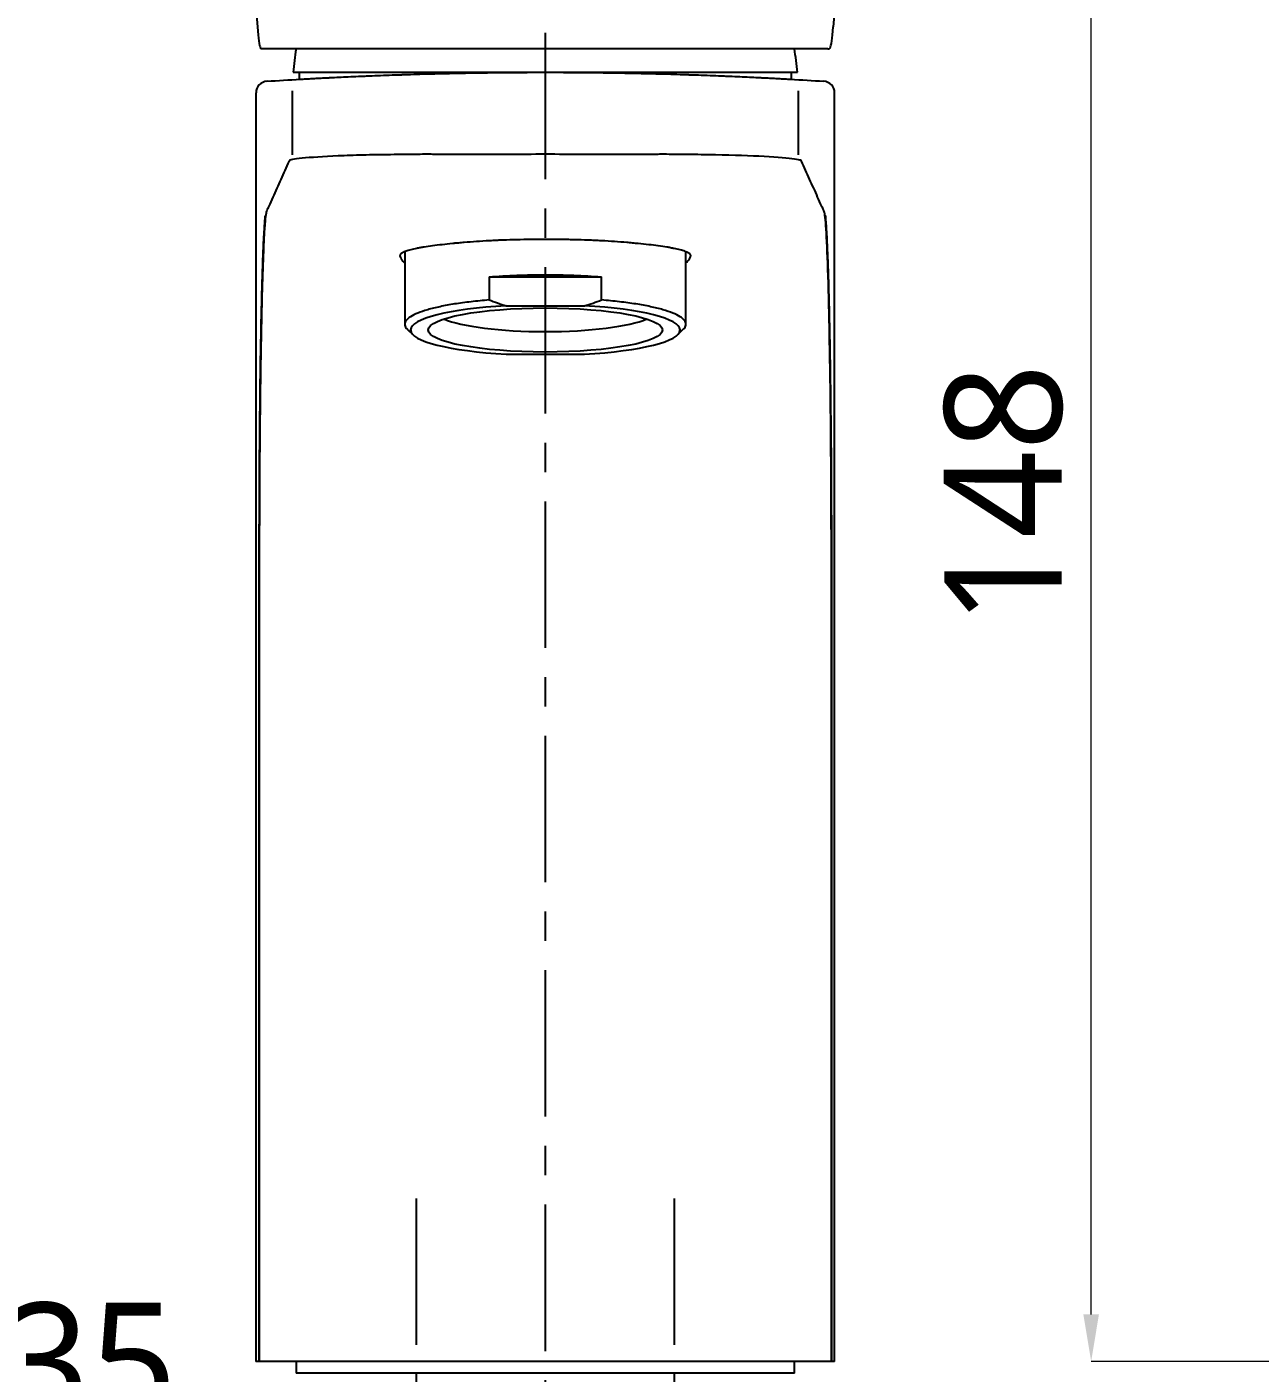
# Model space of a CAD drawing. Extents: x 0 to 790, y 0 to 579.
# Drawn here: x 217.5 to 322.7, y 242.1 to 357 of the extents above; entities that cross this region are included whole.
import ezdxf

# ---------------------------------------------------------------- set-up
doc = ezdxf.new("R2010")
doc.units = 0
doc.header["$LTSCALE"] = 10
doc.header["$MEASUREMENT"] = 0
doc.header["$PDMODE"] = 3
doc.header["$PDSIZE"] = -10
doc.linetypes.add('CENTER', pattern=[2, 1.25, -0.25, 0.25, -0.25])
doc.layers.get('0').update_dxf_attribs({"linetype": 'CONTINUOUS'})
doc.layers.get('DEFPOINTS').update_dxf_attribs({"linetype": 'CONTINUOUS'})
doc.styles.add('Daelim Dimension', font='')
doc.styles.get('Daelim Dimension').set_extended_font_data('NanumGothic')
doc.dimstyles.new('DEFAULT', dxfattribs={"dimscale": 2, "dimtxt": 2, "dimasz": 2, "dimexe": 0, "dimexo": 2, "dimgap": 1, "dimtad": 1, "dimdec": 1, "dimzin": 9, "dimdsep": 46, "dimtxsty": 'Daelim Dimension', "dimcen": 0.5, "dimclrd": 252, "dimclre": 252, "dimclrt": 3, "dimadec": 1, "dimazin": 0, "dimtfac": 1, "dimtdec": 1, "dimtix": 1, "dimtmove": 0, "dimatfit": 3, "dimfxl": 1, "dimtolj": 1, "dimtzin": 1, "dimlwd": 9, "dimlwe": 9, "dimarcsym": 0})

# ---------------------------------------------------------------- blocks, each defined once
blk = doc.blocks.new('*D6')
at = {"color": 5, "lineweight": 9, "ltscale": 0.5, "transparency": 16777216}
for p, q in [((369.22, 391.11), (308.27, 391.11)), ((308.27, 247.15), (308.27, 387.11)), ((446.06, 243.15), (308.27, 243.15))]:
    blk.add_line(p, q, dxfattribs=at)
at = {"color": 5, "ltscale": 0.5, "transparency": 16777216}
for points in [[(307.6, 387.11), (308.93, 387.11), (308.27, 391.11)], [(307.6, 247.15), (308.93, 247.15), (308.27, 243.15)]]:
    blk.add_solid(points, dxfattribs=at)
at = {"layer": 'DEFPOINTS', "color": 0, "ltscale": 0.5, "transparency": 16777216}
for p in [(308.27, 391.11), (373.22, 391.11), (450.06, 243.15)]:
    blk.add_point(p, dxfattribs=at)
at = {"color": 7, "ltscale": 0.5, "transparency": 16777216, "insert": (300.82, 317.13), "char_height": 10, "attachment_point": 5, "rotation": 90, "style": 'Daelim Dimension'}
blk.add_mtext('\\A1;148', dxfattribs=at)
blk = doc.blocks.new('*D7')
at = {"color": 5, "lineweight": 9, "ltscale": 0.5, "transparency": 16777216}
for p, q in [((244.21, 234.84), (244.21, 232.63)), ((279.21, 234.84), (279.21, 232.63)), ((244.21, 232.63), (144.12, 232.63)), ((275.21, 232.63), (248.21, 232.63))]:
    blk.add_line(p, q, dxfattribs=at)
at = {"color": 5, "ltscale": 0.5, "transparency": 16777216}
for points in [[(248.21, 233.3), (248.21, 231.97), (244.21, 232.63)], [(275.21, 233.3), (275.21, 231.97), (279.21, 232.63)]]:
    blk.add_solid(points, dxfattribs=at)
at = {"layer": 'DEFPOINTS', "color": 0, "ltscale": 0.5, "transparency": 16777216}
for p in [(244.21, 238.84), (279.21, 238.84), (279.21, 232.63)]:
    blk.add_point(p, dxfattribs=at)
at = {"color": 7, "ltscale": 0.5, "transparency": 16777216, "insert": (189.7, 242.62), "char_height": 10, "attachment_point": 5, "style": 'Daelim Dimension'}
blk.add_mtext('\\A1;설치구멍 {\\H1.25x;\\C256;Ø}35', dxfattribs=at)

msp = doc.modelspace()

# ---------------------------------------------------------------- linework, layer by layer
at = {"color": 1, "linetype": 'CENTER'}
for p, q in [((261.71, 396.53), (261.71, 201.22)), ((250.71, 257.05), (250.71, 176.45)), ((272.71, 257.05), (272.71, 176.45))]:
    msp.add_line(p, q, dxfattribs=at)
for p, q in [((236.88, 360.36), (237.15, 357.02)), ((286.55, 360.36), (286.27, 357.02)), ((240.21, 353.15), (283.21, 353.15)), ((240.71, 353.15), (240.71, 352.56)), ((282.71, 352.56), (282.71, 353.15)), ((240.11, 351.58), (240.11, 346.1)), ((240.71, 352.56), (240.71, 352.56)), ((283.31, 346.1), (283.31, 351.58)), ((237.04, 351.39), (237.03, 351.39)), ((237.03, 351.39), (237.03, 243.15)), ((286.39, 243.15), (286.39, 351.4)), ((249.72, 337.84), (249.72, 331.65)), ((273.7, 331.6), (273.7, 337.83)), ((256.92, 335.69), (266.51, 335.69)), ((258.38, 333.23), (265.04, 333.23)), ((249.94, 331.22), (250.43, 330.75)), ((272.99, 330.75), (273.48, 331.22)), ((258.38, 329.09), (265.04, 329.09)), ((237.04, 243.15), (237.03, 243.15)), ((237.31, 243.15), (237.04, 243.15)), ((240.46, 243.15), (240.46, 242.15)), ((282.96, 242.15), (282.96, 243.15)), ((286.39, 243.15), (286.11, 243.15)), ((286.39, 243.15), (286.39, 243.15)), ((282.96, 242.15), (240.46, 242.15)), ((264.21, 242.15), (264.21, 242.15))]:
    msp.add_line(p, q)
for centre, start, end in [((289.96, 348.15), 171.9467, 174.261), ((233.46, 348.15), 5.739, 8.0558)]:
    msp.add_arc(centre, 50, start, end)
for centre, major_axis, ratio, start_param, end_param in [((237.48, 375.15), (0, 20), 0.038975, 2.70526, 3.056674), ((285.94, 375.15), (0, 20), 0.038975, 3.226511, 3.577925), ((238.04, 351.39), (0.063, -0.998), 0.999762, 3.141593, 4.648862), ((285.39, 351.39), (0.063, 0.998), 0.999762, 4.775916, 6.283185), ((261.71, 331.16), (11.49, 0), 0.188219, 1.864554, 4.418631), ((261.71, 331.16), (11.49, 0), 0.188219, 5.006147, 7.560224), ((261.71, 332.79), (-9.39, 0), 0.188219, 0.400455, 1.570796), ((261.71, 332.79), (-9.39, 0), 0.188219, 1.570796, 2.741138)]:
    msp.add_ellipse(centre, major_axis=major_axis, ratio=ratio, start_param=start_param, end_param=end_param)
msp.add_ellipse((261.71, 331.16), major_axis=(9.99, 0), ratio=0.188219)
for points, degree in [([(237.61, 355.15), (237.53, 355.15), (237.46, 355.17), (237.42, 355.22)], 3), ([(285.81, 355.15), (285.89, 355.15), (285.96, 355.17), (286.01, 355.22)], 3), ([(251.83, 353.02), (256.77, 353.15), (266.65, 353.15), (271.6, 353.02)], 2), ([(237.97, 352.39), (238.92, 352.45), (239.86, 352.51), (240.8, 352.56)], 3), ([(282.62, 352.56), (283.57, 352.51), (284.51, 352.45), (285.45, 352.39)], 3), ([(256.93, 335.69), (256.93, 333.72)], 1), ([(266.49, 333.72), (266.49, 335.69)], 1), ([(256.92, 333.73), (257.15, 333.64), (257.64, 333.46), (258.13, 333.3), (258.38, 333.23)], 3), ([(265.04, 333.23), (265.54, 333.37), (266.02, 333.54), (266.51, 333.73)], 3)]:
    msp.add_open_spline(points, degree=degree)
msp.add_rational_spline([(285.81, 355.15), (282.6, 355.15), (261.71, 355.15), (240.83, 355.15), (237.61, 355.15)], [0.951566021982, 0.733746806693, 1, 0.733746806693, 0.951566021982], degree=2, knots=[0, 0, 0, 0.5, 0.5, 1, 1, 1])
for points, degree, knots in [([(240.8, 352.56), (240.81, 352.56), (240.83, 352.56), (240.92, 352.57), (240.98, 352.57), (241.13, 352.58), (241.22, 352.59), (241.36, 352.59), (241.39, 352.59), (241.44, 352.6), (241.48, 352.6), (241.57, 352.6), (241.64, 352.61), (241.85, 352.62), (242.01, 352.63), (242.35, 352.65), (242.54, 352.66), (242.84, 352.67), (242.94, 352.68), (243.11, 352.68), (243.19, 352.69), (243.27, 352.69), (243.33, 352.7), (243.36, 352.7), (243.62, 352.71), (243.86, 352.72), (244.37, 352.75), (244.63, 352.76), (245.19, 352.78), (245.47, 352.79), (245.84, 352.81), (245.96, 352.82), (246.07, 352.82), (246.15, 352.82), (246.19, 352.83), (246.38, 352.83), (246.54, 352.84), (247.01, 352.86), (247.33, 352.87), (247.98, 352.9), (248.32, 352.91), (248.83, 352.93), (249, 352.93), (249.26, 352.94), (249.39, 352.94), (249.52, 352.95), (249.61, 352.95), (249.65, 352.95), (250.05, 352.97), (250.75, 352.99), (251.47, 353.01), (251.83, 353.02)], 3, [0, 0, 0, 0, 0.0625, 0.0625, 0.125, 0.125, 0.1875, 0.1875, 0.203125, 0.203125, 0.21875, 0.21875, 0.25, 0.25, 0.3125, 0.3125, 0.375, 0.375, 0.40625, 0.40625, 0.421875, 0.429688, 0.429688, 0.4375, 0.4375, 0.5, 0.5, 0.5625, 0.5625, 0.625, 0.625, 0.640625, 0.648438, 0.648438, 0.65625, 0.65625, 0.6875, 0.6875, 0.75, 0.75, 0.8125, 0.8125, 0.84375, 0.84375, 0.859375, 0.867188, 0.867188, 0.875, 0.875, 0.9375, 1, 1, 1, 1]), ([(271.6, 353.02), (271.96, 353.01), (272.67, 352.99), (273.38, 352.97), (273.77, 352.95), (273.82, 352.95), (273.9, 352.95), (274.03, 352.94), (274.34, 352.93), (274.6, 352.93), (275.1, 352.91), (275.44, 352.9), (276.09, 352.87), (276.41, 352.86), (276.89, 352.84), (277.04, 352.83), (277.24, 352.83), (277.27, 352.82), (277.35, 352.82), (277.47, 352.82), (277.58, 352.81), (277.95, 352.79), (278.24, 352.78), (278.79, 352.76), (279.05, 352.75), (279.56, 352.72), (279.8, 352.71), (280.06, 352.7), (280.09, 352.7), (280.15, 352.69), (280.23, 352.69), (280.43, 352.68), (280.58, 352.67), (280.88, 352.66), (281.07, 352.65), (281.41, 352.63), (281.57, 352.62), (281.79, 352.61), (281.85, 352.6), (281.95, 352.6), (281.98, 352.6), (282.04, 352.59), (282.07, 352.59), (282.2, 352.59), (282.3, 352.58), (282.45, 352.57), (282.51, 352.57), (282.59, 352.56), (282.62, 352.56), (282.62, 352.56)], 3, [0, 0, 0, 0, 0.0625, 0.125, 0.125, 0.132812, 0.132812, 0.140625, 0.15625, 0.1875, 0.1875, 0.25, 0.25, 0.3125, 0.3125, 0.34375, 0.34375, 0.351562, 0.351562, 0.359375, 0.375, 0.375, 0.4375, 0.4375, 0.5, 0.5, 0.5625, 0.5625, 0.570312, 0.570312, 0.578125, 0.59375, 0.625, 0.625, 0.6875, 0.6875, 0.75, 0.75, 0.78125, 0.78125, 0.796875, 0.796875, 0.8125, 0.8125, 0.875, 0.875, 0.9375, 0.9375, 1, 1, 1, 1]), ([(251.84, 346.15), (251.57, 346.16), (251.3, 346.15), (250.17, 346.14), (249.33, 346.13), (247.7, 346.11), (246.9, 346.1), (245.4, 346.06), (244.7, 346.04), (242.76, 345.95), (241.7, 345.89), (240.62, 345.77), (240.34, 345.74), (239.98, 345.66), (239.87, 345.63), (239.86, 345.58)], 3, [0, 0, 0, 0, 0.043579, 0.043579, 0.181204, 0.181204, 0.318829, 0.318829, 0.456455, 0.456455, 0.731705, 0.731705, 0.869331, 0.869331, 1, 1, 1, 1]), ([(261.71, 346.15), (259.56, 346.15), (257.44, 346.14), (254.24, 346.15), (253.18, 346.14), (252.02, 346.15), (251.93, 346.15), (251.84, 346.15)], 3, [0, 0, 0, 0, 0.648308, 0.648308, 0.972462, 0.972462, 1, 1, 1, 1]), ([(271.58, 346.15), (271.49, 346.15), (271.4, 346.15), (270.25, 346.14), (269.18, 346.15), (265.98, 346.14), (263.86, 346.15), (261.71, 346.15)], 3, [0, 0, 0, 0, 0.027538, 0.027538, 0.351692, 0.351692, 1, 1, 1, 1]), ([(283.57, 345.58), (283.55, 345.63), (283.46, 345.65), (283.12, 345.73), (282.85, 345.77), (281.79, 345.88), (280.74, 345.95), (278.18, 346.06), (276.65, 346.1), (274.2, 346.13), (273.35, 346.14), (272.19, 346.15), (271.89, 346.15), (271.58, 346.15)], 3, [0, 0, 0, 0, 0.120392, 0.120392, 0.258813, 0.258813, 0.535654, 0.535654, 0.812496, 0.812496, 0.950916, 0.950916, 1, 1, 1, 1]), ([(239.85, 345.58), (239.85, 345.57), (239.85, 345.56), (239.73, 345.29), (239.61, 345.04), (239.27, 344.27), (239.04, 343.76), (238.58, 342.74), (238.36, 342.23), (238.07, 341.59), (238.01, 341.46), (237.93, 341.28), (237.9, 341.19), (237.84, 340.81), (237.82, 340.54), (237.76, 339.82), (237.73, 339.37), (237.68, 338.33), (237.66, 337.73), (237.61, 336.39), (237.58, 335.65), (237.54, 334.02), (237.52, 333.12), (237.46, 330.3), (237.42, 328.19), (237.37, 323.56), (237.35, 321.13), (237.33, 317.31), (237.32, 316), (237.32, 313.39), (237.31, 312.08), (237.31, 308.14), (237.31, 305.52), (237.31, 292.42), (237.31, 281.94), (237.31, 262.02), (237.31, 252.58), (237.31, 243.15)], 3, [0, 0, 0, 0, 0.003224, 0.003224, 0.081098, 0.081098, 0.236845, 0.236845, 0.392593, 0.392593, 0.431529, 0.431529, 0.450998, 0.450998, 0.470466, 0.470466, 0.489935, 0.489935, 0.509403, 0.509403, 0.528872, 0.528872, 0.54834, 0.54834, 0.587277, 0.587277, 0.626214, 0.626214, 0.645682, 0.645682, 0.665151, 0.665151, 0.704088, 0.704088, 0.859835, 0.859835, 1, 1, 1, 1]), ([(286.11, 243.15), (286.11, 252.72), (286.11, 262.29), (286.11, 282.4), (286.11, 292.96), (286.11, 304.82), (286.11, 306.14), (286.11, 308.78), (286.11, 310.1), (286.11, 314.06), (286.1, 316.66), (286.07, 321.69), (286.05, 324.15), (286.01, 327.53), (285.99, 328.61), (285.95, 330.68), (285.94, 331.68), (285.88, 334.44), (285.83, 336.03), (285.73, 338.66), (285.68, 339.64), (285.6, 340.65), (285.57, 340.91), (285.51, 341.25), (285.48, 341.3), (285.4, 341.49), (285.34, 341.62), (285.05, 342.25), (284.83, 342.76), (284.37, 343.78), (284.14, 344.29), (283.8, 345.06), (283.69, 345.31), (283.57, 345.57), (283.57, 345.58), (283.57, 345.58)], 3, [0, 0, 0, 0, 0.141297, 0.141297, 0.297093, 0.297093, 0.316567, 0.316567, 0.336041, 0.336041, 0.37499, 0.37499, 0.413939, 0.413939, 0.433414, 0.433414, 0.452888, 0.452888, 0.491837, 0.491837, 0.530786, 0.530786, 0.550261, 0.550261, 0.569735, 0.569735, 0.608684, 0.608684, 0.76448, 0.76448, 0.920275, 0.920275, 0.998173, 0.998173, 1, 1, 1, 1]), ([(237.31, 243.15), (237.31, 251.63), (237.31, 260.11), (237.31, 272.83), (237.31, 277.07), (237.31, 283.43), (237.31, 285.55), (237.31, 289.79), (237.31, 294.03), (237.31, 298.27), (237.31, 301.45), (237.31, 302.51), (237.31, 304.63), (237.31, 305.69), (237.31, 307.01), (237.31, 307.28), (237.31, 307.81), (237.31, 308.07), (237.31, 308.6), (237.31, 309), (237.31, 309.4), (237.31, 309.66), (237.31, 309.8), (237.31, 310.46), (237.31, 310.99), (237.31, 312.05), (237.31, 312.58), (237.31, 313.24), (237.31, 313.37), (237.31, 313.64), (237.31, 314.03), (237.32, 314.43), (237.32, 315.22), (237.32, 315.74), (237.32, 316.78), (237.33, 317.81), (237.34, 319.35), (237.34, 320.36), (237.35, 320.99), (237.35, 321.11), (237.35, 321.36), (237.35, 321.74), (237.36, 322.11), (237.36, 322.84), (237.37, 323.81), (237.39, 325.23), (237.4, 326.6), (237.41, 327.49), (237.43, 328.37), (237.43, 328.8), (237.44, 329.44), (237.45, 329.65), (237.45, 329.91), (237.45, 329.96), (237.45, 330.07), (237.46, 330.22), (237.47, 330.79), (237.48, 331.69), (237.52, 333.2), (237.54, 334.24), (237.57, 335.22), (237.59, 335.86), (237.6, 336.45), (237.62, 336.81), (237.62, 336.88), (237.62, 337.02), (237.63, 337.09), (237.63, 337.29), (237.65, 337.7), (237.66, 338.07), (237.68, 338.54), (237.7, 338.99), (237.74, 339.58), (237.77, 340.1), (237.79, 340.4), (237.81, 340.67), (237.82, 340.79), (237.84, 340.92), (237.84, 340.93), (237.84, 340.94)], 3, [0, 0, 0, 0, 0.231522, 0.231522, 0.347283, 0.347283, 0.405163, 0.405163, 0.463043, 0.520924, 0.520924, 0.549864, 0.549864, 0.578804, 0.578804, 0.586039, 0.586039, 0.593274, 0.593274, 0.600509, 0.604127, 0.604127, 0.607744, 0.607744, 0.622215, 0.622215, 0.636685, 0.636685, 0.640302, 0.640302, 0.64392, 0.651155, 0.651155, 0.665625, 0.665625, 0.680095, 0.694565, 0.709035, 0.709035, 0.712653, 0.712653, 0.71627, 0.723505, 0.723505, 0.737975, 0.752445, 0.766916, 0.781386, 0.781386, 0.795856, 0.795856, 0.803091, 0.803091, 0.8049, 0.8049, 0.806708, 0.810326, 0.824796, 0.839266, 0.868206, 0.868206, 0.882676, 0.897147, 0.897147, 0.900764, 0.900764, 0.904382, 0.904382, 0.911617, 0.926087, 0.926087, 0.940557, 0.955027, 0.969497, 0.983967, 0.983967, 0.998437, 0.998437, 1, 1, 1, 1]), ([(285.58, 340.95), (285.58, 340.93), (285.59, 340.92), (285.6, 340.79), (285.61, 340.67), (285.63, 340.4), (285.65, 340.1), (285.69, 339.58), (285.72, 338.98), (285.74, 338.53), (285.76, 338.06), (285.77, 337.81), (285.78, 337.42), (285.79, 337.29), (285.8, 337.08), (285.8, 337.01), (285.8, 336.87), (285.82, 336.51), (285.84, 335.85), (285.86, 335.21), (285.88, 334.23), (285.9, 333.53), (285.92, 332.43), (285.94, 331.67), (285.95, 330.88), (285.96, 330.36), (285.97, 330.26), (285.97, 330.05), (285.97, 329.95), (285.98, 329.64), (285.98, 329.43), (285.99, 328.79), (286, 328.35), (286.01, 327.48), (286.02, 326.59), (286.04, 325.21), (286.05, 323.8), (286.06, 322.83), (286.07, 322.09), (286.07, 321.72), (286.07, 321.35), (286.08, 321.1), (286.08, 320.97), (286.08, 320.34), (286.09, 319.33), (286.1, 317.8), (286.1, 316.77), (286.1, 315.74), (286.11, 315.22), (286.11, 314.18), (286.11, 313.65), (286.11, 312.6), (286.11, 312.08), (286.11, 311.28), (286.11, 311.02), (286.11, 310.49), (286.11, 310.22), (286.11, 309.82), (286.11, 309.69), (286.11, 309.43), (286.11, 309.03), (286.11, 308.63), (286.11, 308.1), (286.11, 307.83), (286.11, 307.3), (286.11, 307.04), (286.11, 305.71), (286.11, 304.65), (286.11, 302.53), (286.11, 301.47), (286.11, 298.29), (286.11, 294.05), (286.11, 289.81), (286.11, 285.57), (286.11, 283.44), (286.11, 277.08), (286.11, 272.84), (286.11, 260.12), (286.11, 251.63), (286.11, 243.15)], 3, [0, 0, 0, 0, 0.002025, 0.002025, 0.016488, 0.016488, 0.030952, 0.045415, 0.059878, 0.074342, 0.074342, 0.088805, 0.088805, 0.096037, 0.096037, 0.099653, 0.099653, 0.103269, 0.117732, 0.132196, 0.132196, 0.161122, 0.161122, 0.175586, 0.190049, 0.190049, 0.193665, 0.193665, 0.197281, 0.197281, 0.204513, 0.204513, 0.218976, 0.218976, 0.233439, 0.247903, 0.262366, 0.27683, 0.27683, 0.284061, 0.287677, 0.287677, 0.291293, 0.291293, 0.305756, 0.32022, 0.334683, 0.334683, 0.349147, 0.349147, 0.36361, 0.36361, 0.378073, 0.378073, 0.385305, 0.385305, 0.392537, 0.392537, 0.396153, 0.396153, 0.399769, 0.407, 0.407, 0.414232, 0.414232, 0.421464, 0.421464, 0.450391, 0.450391, 0.479317, 0.479317, 0.537171, 0.595025, 0.595025, 0.652878, 0.652878, 0.768585, 0.768585, 1, 1, 1, 1]), ([(261.71, 338.88), (261.3, 338.88), (260.89, 338.88), (260.08, 338.87), (259.68, 338.87), (258.88, 338.85), (258.49, 338.84), (258, 338.82), (257.85, 338.82), (257.71, 338.81), (257.61, 338.81), (257.56, 338.8), (257.32, 338.79), (257.13, 338.78), (256.57, 338.75), (256.2, 338.73), (255.48, 338.68), (255.14, 338.65), (254.63, 338.61), (254.46, 338.6), (254.22, 338.57), (254.14, 338.57), (254.01, 338.56), (253.97, 338.55), (253.89, 338.54), (253.54, 338.51), (253.2, 338.47), (252.63, 338.41), (252.35, 338.38), (251.84, 338.31), (251.6, 338.27), (251.32, 338.22), (251.26, 338.21), (251.15, 338.2), (251.1, 338.19), (250.94, 338.16), (250.84, 338.14), (250.56, 338.08), (250.39, 338.04), (250.08, 337.96), (249.95, 337.92), (249.77, 337.86), (249.72, 337.84), (249.66, 337.81), (249.63, 337.8), (249.61, 337.79), (249.58, 337.77), (249.52, 337.74), (249.47, 337.71), (249.41, 337.67), (249.38, 337.64), (249.35, 337.6), (249.33, 337.58), (249.32, 337.55), (249.32, 337.53), (249.31, 337.51), (249.31, 337.5), (249.31, 337.43), (249.34, 337.36), (249.38, 337.28), (249.39, 337.27), (249.4, 337.25), (249.42, 337.22), (249.47, 337.15), (249.52, 337.09), (249.6, 337), (249.65, 336.95), (249.7, 336.9)], 3, [0, 0, 0, 0, 0.054092, 0.054092, 0.108184, 0.108184, 0.162276, 0.162276, 0.175799, 0.182561, 0.182561, 0.189322, 0.189322, 0.216368, 0.216368, 0.27046, 0.27046, 0.324552, 0.324552, 0.351598, 0.351598, 0.365121, 0.365121, 0.371883, 0.371883, 0.378644, 0.432737, 0.432737, 0.486829, 0.486829, 0.540921, 0.540921, 0.554444, 0.554444, 0.567967, 0.567967, 0.595013, 0.595013, 0.649105, 0.649105, 0.703197, 0.703197, 0.730243, 0.730243, 0.737004, 0.743766, 0.743766, 0.757289, 0.784335, 0.784335, 0.811381, 0.811381, 0.838427, 0.838427, 0.85195, 0.85195, 0.865473, 0.865473, 0.919565, 0.919565, 0.926327, 0.926327, 0.933088, 0.946611, 0.973657, 0.973657, 1, 1, 1, 1]), ([(273.71, 336.88), (273.76, 336.93), (273.8, 336.98), (273.93, 337.12), (273.99, 337.2), (274.05, 337.3), (274.06, 337.32), (274.07, 337.34), (274.08, 337.35), (274.08, 337.37), (274.1, 337.41), (274.11, 337.45), (274.11, 337.49), (274.11, 337.5), (274.11, 337.53), (274.11, 337.54), (274.09, 337.57), (274.08, 337.6), (274.04, 337.64), (274.02, 337.66), (273.97, 337.7), (273.93, 337.73), (273.87, 337.76), (273.84, 337.77), (273.81, 337.79), (273.79, 337.8), (273.78, 337.81), (273.72, 337.83), (273.66, 337.85), (273.49, 337.92), (273.36, 337.96), (273.05, 338.04), (272.88, 338.08), (272.6, 338.13), (272.5, 338.15), (272.34, 338.18), (272.29, 338.19), (272.18, 338.21), (272.13, 338.22), (271.85, 338.27), (271.6, 338.3), (271.09, 338.37), (270.82, 338.41), (270.25, 338.47), (269.95, 338.5), (269.6, 338.54), (269.56, 338.54), (269.48, 338.55), (269.44, 338.55), (269.32, 338.56), (269.07, 338.59), (268.82, 338.61), (268.32, 338.65), (267.97, 338.68), (267.26, 338.73), (266.89, 338.75), (266.32, 338.78), (266.13, 338.79), (265.84, 338.8), (265.75, 338.81), (265.55, 338.82), (265.45, 338.82), (264.96, 338.84), (264.56, 338.85), (264.06, 338.86), (263.96, 338.86), (263.76, 338.87), (263.66, 338.87), (263.35, 338.87), (263.15, 338.87), (262.74, 338.88), (262.53, 338.88), (262.23, 338.88), (262.07, 338.88), (261.92, 338.88), (261.81, 338.88), (261.76, 338.88), (261.71, 338.88)], 3, [0, 0, 0, 0, 0.027027, 0.027027, 0.081081, 0.081081, 0.094595, 0.094595, 0.101351, 0.101351, 0.108108, 0.135135, 0.135135, 0.148649, 0.148649, 0.162162, 0.162162, 0.189189, 0.189189, 0.216216, 0.216216, 0.243243, 0.243243, 0.256757, 0.263514, 0.263514, 0.27027, 0.27027, 0.297297, 0.297297, 0.351351, 0.351351, 0.405405, 0.405405, 0.432432, 0.432432, 0.445946, 0.445946, 0.459459, 0.459459, 0.513514, 0.513514, 0.567568, 0.567568, 0.621622, 0.621622, 0.628378, 0.628378, 0.635135, 0.635135, 0.648649, 0.675676, 0.675676, 0.72973, 0.72973, 0.783784, 0.783784, 0.810811, 0.810811, 0.824324, 0.824324, 0.837838, 0.837838, 0.891892, 0.891892, 0.905405, 0.905405, 0.918919, 0.918919, 0.945946, 0.945946, 0.972973, 0.972973, 0.986486, 0.993243, 0.993243, 1, 1, 1, 1]), ([(256.93, 335.69), (257.31, 335.72), (257.69, 335.75), (258.47, 335.79), (258.87, 335.81), (259.67, 335.84), (260.08, 335.86), (260.89, 335.87), (261.3, 335.87), (262.12, 335.87), (262.53, 335.87), (263.34, 335.86), (263.75, 335.84), (264.55, 335.81), (264.95, 335.79), (265.73, 335.75), (266.11, 335.72), (266.49, 335.69)], 3, [0, 0, 0, 0, 0.125, 0.125, 0.25, 0.25, 0.375, 0.375, 0.5, 0.5, 0.625, 0.625, 0.75, 0.75, 0.875, 0.875, 1, 1, 1, 1]), ([(256.93, 333.72), (256.4, 333.68), (255.88, 333.63), (254.89, 333.51), (254.42, 333.45), (253.54, 333.31), (253.12, 333.23), (252.35, 333.07), (252, 332.98), (251.36, 332.8), (251.08, 332.7), (250.59, 332.51), (250.39, 332.4), (250.05, 332.19), (249.93, 332.09), (249.76, 331.87), (249.72, 331.76), (249.72, 331.54), (249.76, 331.44), (249.87, 331.29), (249.9, 331.26), (249.94, 331.22)], 3, [0, 0, 0, 0, 0.107187, 0.107187, 0.214374, 0.214374, 0.321561, 0.321561, 0.428747, 0.428747, 0.535934, 0.535934, 0.643121, 0.643121, 0.750308, 0.750308, 0.857495, 0.857495, 0.964682, 0.964682, 1, 1, 1, 1]), ([(273.48, 331.22), (273.52, 331.26), (273.55, 331.29), (273.66, 331.44), (273.7, 331.54), (273.7, 331.76), (273.66, 331.87), (273.49, 332.09), (273.37, 332.19), (273.04, 332.4), (272.83, 332.51), (272.34, 332.7), (272.06, 332.8), (271.42, 332.98), (271.07, 333.07), (270.3, 333.23), (269.88, 333.31), (269, 333.45), (268.53, 333.51), (267.54, 333.63), (267.03, 333.68), (266.5, 333.72)], 3, [0, 0, 0, 0, 0.035318, 0.035318, 0.142505, 0.142505, 0.249692, 0.249692, 0.356879, 0.356879, 0.464066, 0.464066, 0.571253, 0.571253, 0.678439, 0.678439, 0.785626, 0.785626, 0.892813, 0.892813, 1, 1, 1, 1]), ([(286.09, 243.15), (285.08, 243.15), (282.96, 243.15), (280.8, 243.15), (277.76, 243.15), (274.44, 243.15), (270.59, 243.15), (266.09, 243.15), (257.33, 243.15), (252.83, 243.15), (248.98, 243.15), (245.67, 243.15), (242.62, 243.15), (240.46, 243.15), (238.34, 243.15), (237.34, 243.15)], 2, [0, 0, 0, 0.12398, 0.12398, 0.24932, 0.24932, 0.37466, 0.37466, 0.5, 0.62534, 0.62534, 0.75068, 0.75068, 0.87602, 0.87602, 1, 1, 1])]:
    msp.add_open_spline(points, degree=degree, knots=knots)

# ---------------------------------------------------------------- dimensions: what is measured, and where the dimension line sits
at = {"color": 5, "ltscale": 0.5}
dim = msp.add_linear_dim(base=(308.27, 391.11), p1=(450.06, 243.15), p2=(373.22, 391.11), angle=90, dimstyle='DEFAULT', override={"dimtxt": 5, "dimclrd": 5, "dimclre": 5, "dimclrt": 7}, dxfattribs=at)
dim.commit()
dim.dimension.update_dxf_attribs({"geometry": '*D6', "text_midpoint": (300.82, 317.13)})
dim = msp.add_linear_dim(base=(279.21, 232.63), p1=(244.21, 238.84), p2=(279.21, 238.84), text='설치구멍 {\\H1.25x;\\C256;Ø}<>', dimstyle='DEFAULT', override={"dimtxt": 5, "dimclrd": 5, "dimclre": 5, "dimclrt": 7}, dxfattribs=at)
dim.commit()
dim.dimension.update_dxf_attribs({"geometry": '*D7', "text_midpoint": (189.7, 232.63), "dimtype": 160})

doc.saveas('drawing.dxf')
